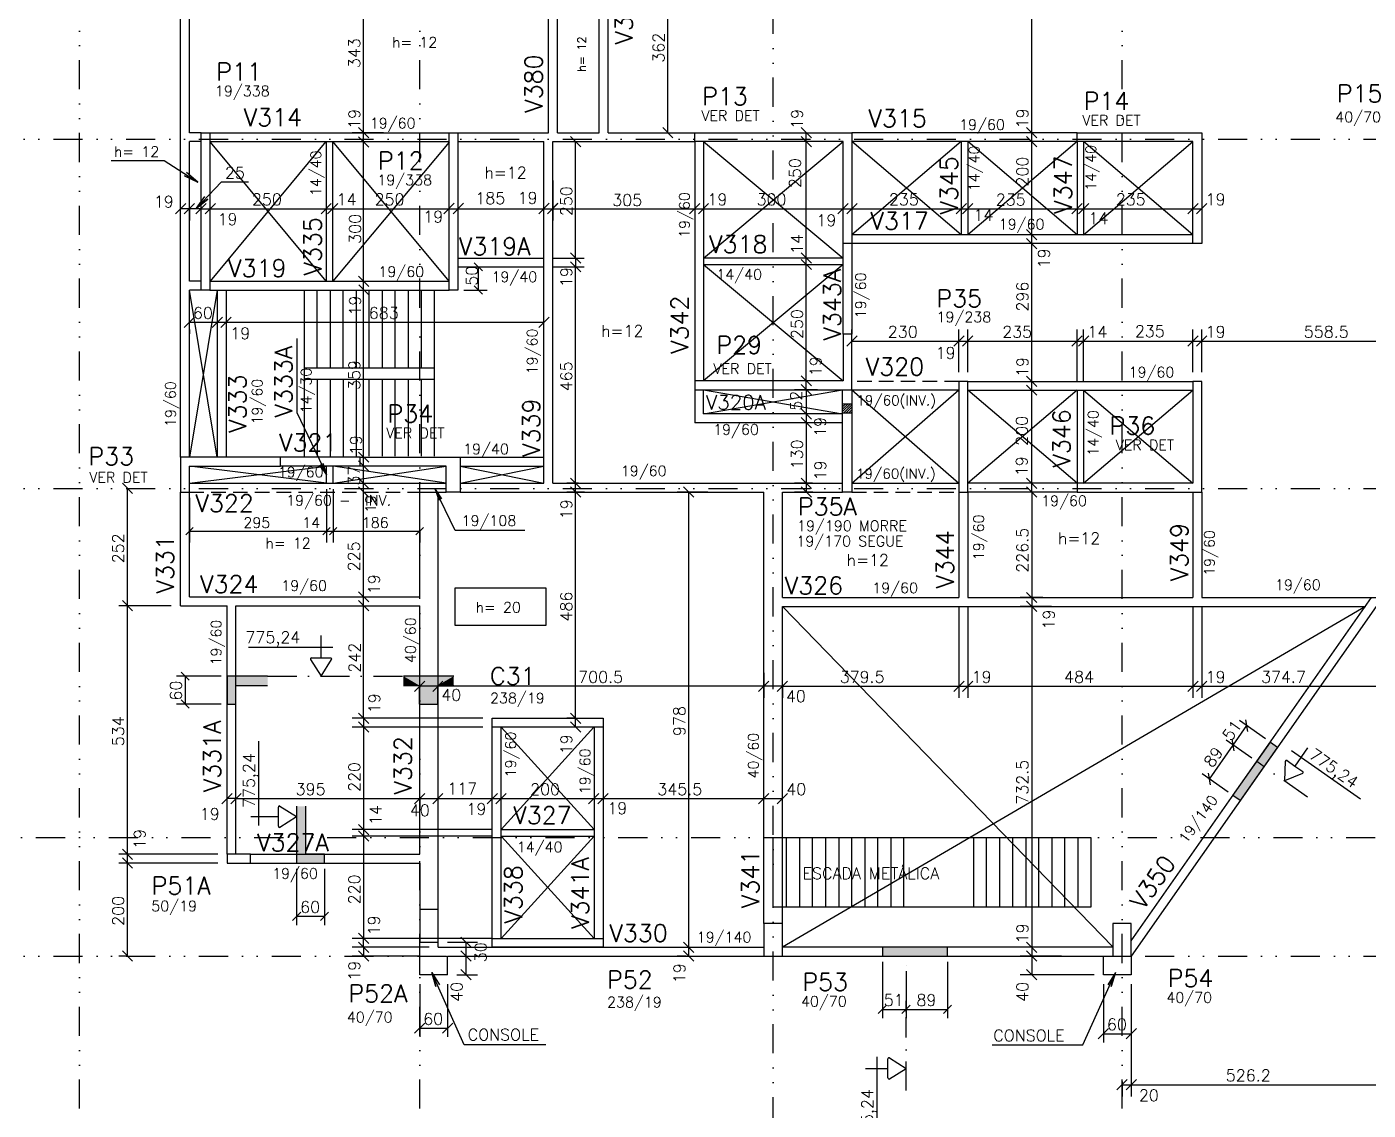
# Model space of a CAD drawing. Extents: x 550442 to 565317, y -292 to 10221.
# Drawn here: x 554076 to 556959, y 3232 to 5559 of the extents above; entities that cross this region are included whole.
import ezdxf

# ---------------------------------------------------------------- set-up
doc = ezdxf.new("R2010")
doc.units = 0
doc.header["$LTSCALE"] = 125
doc.header["$MEASUREMENT"] = 0
for name, pattern in [('DIVIDE', [1.25, 0.5, -0.25, 0, -0.25, 0, -0.25]), ('ESTILO_TQS_0003', [0.91, 0.5, -0.2, 0.01, -0.2]), ('HIDDEN', [0.375, 0.25, -0.125])]:
    doc.linetypes.add(name, pattern=pattern)
doc.layers.get('0').update_dxf_attribs({"linetype": 'CONTINUOUS'})
for name, color, linetype in [('110', 113, 'CONTINUOUS'), ('204', 7, 'ESTILO_TQS_0003'), ('205', 14, 'DIVIDE'), ('210', 11, 'HIDDEN'), ('216', 7, 'CONTINUOUS'), ('220', 4, 'CONTINUOUS'), ('231', 5, 'CONTINUOUS'), ('238', 11, 'CONTINUOUS'), ('239', 4, 'CONTINUOUS'), ('250', 5, 'CONTINUOUS')]:
    doc.layers.add(name, color=color, linetype=linetype)
doc.styles.get("Standard").update_dxf_attribs({"font": 'ROMANS.SHX'})

# ---------------------------------------------------------------- blocks, each defined once
blk = doc.blocks.new('_H88CA1187B5-002')
for p, q in [((1379, -599.13122), (1396.13122, -582)), ((1379, -593.82792), (1390.82792, -582)), ((1379, -588.524619), (1385.524619, -582)), ((1379, -583.221318), (1380.221318, -582)), ((1381.434521, -602), (1399, -584.434521)), ((1386.737822, -602), (1399, -589.737822)), ((1392.041123, -602), (1399, -595.041123)), ((1397.344424, -602), (1399, -600.344424))]:
    blk.add_line(p, q)

msp = doc.modelspace()

# ---------------------------------------------------------------- linework, layer by layer
at = {"layer": '110'}
for points in [[(554525.5, 4144.4), (554506.5, 4104.4), (554506.5, 4164.4)], [(554525.5, 4144.4), (554506.5, 4164.4), (554593.7, 4164.4)], [(554525.5, 4144.4), (554593.7, 4164.4), (554593.7, 4144.4)], [(554885.4, 4164.4), (554885.4, 4144.4), (554919.5, 4144.4)], [(554885.4, 4164.4), (554919.5, 4144.4), (554993.6, 4164.4)], [(554919.5, 4144.4), (554959.5, 4144.4), (554993.6, 4164.4)], [(554959.5, 4144.4), (554993.6, 4144.4), (554993.6, 4164.4)], [(554525.5, 4144.4), (554525.5, 4104.4), (554506.5, 4104.4)], [(554919.5, 4104.4), (554959.5, 4104.4), (554919.5, 4144.4)], [(554959.5, 4104.4), (554959.5, 4144.4), (554919.5, 4144.4)], [(556748.8, 4022.7), (556684, 3897.1), (556668.5, 3908)], [(556748.8, 4022.7), (556668.5, 3908), (556748.8, 4022.7)], [(556748.8, 4022.7), (556764.3, 4011.8), (556684, 3897.1)], [(554675.9, 3781.8), (554655.9, 3762.8), (554655.9, 3884.8)], [(554675.9, 3781.8), (554655.9, 3884.8), (554675.9, 3884.8)], [(554675.9, 3781.8), (554715.9, 3762.8), (554655.9, 3762.8)], [(554675.9, 3781.8), (554715.9, 3781.8), (554715.9, 3762.8)], [(555915, 3581.8), (555915, 3562.8), (556055, 3562.8)], [(555915, 3581.8), (556055, 3562.8), (556055, 3581.8)], [(555915, 3581.8), (556055, 3581.8), (555915, 3581.8)]]:
    msp.add_solid(points, dxfattribs=at)
at = {"layer": '204'}
for p, q in [((554593.7, 4164.4), (554885.4, 4164.4)), ((556828.8, 3904.3), (556719.5, 3980.9)), ((555966, 3274.1), (555966, 3431.5))]:
    msp.add_line(p, q, dxfattribs=at)
at = {"layer": '205'}
for p, q in [((554189.5, 2922.2), (554189.5, 9507.5)), ((554920.5, 2922.2), (554920.5, 9507.5)), ((555680, 2884.7), (555680, 9507.5)), ((556430, 2922.2), (556430, 9507.5)), ((551160.6, 5317.8), (561009.6, 5317.8)), ((551160.6, 4567.8), (560472.7, 4567.8)), ((551123.1, 3817.8), (560489.2, 3817.8)), ((551160.6, 3562.8), (560505.7, 3562.8))]:
    msp.add_line(p, q, dxfattribs=at)
at = {"layer": '210'}
for p, q in [((556079.5, 4797.8), (555849.5, 4797.8)), ((554425.5, 4559.8), (554920.5, 4559.8)), ((555849.5, 4559.8), (556079.5, 4559.8))]:
    msp.add_line(p, q, dxfattribs=at)
at = {"layer": '216'}
for p, q in [((554811.1, 5320.8), (554789, 5342.9)), ((554811.1, 5320.8), (554789, 5342.9)), ((554811.1, 5320.8), (554789, 5342.9)), ((554811.1, 5320.8), (554789, 5342.9)), ((555464.9, 5320.8), (555442.8, 5342.9)), ((555762.3, 5320.8), (555740.2, 5342.9)), ((555762.3, 5320.8), (555740.2, 5342.9)), ((556247, 5320.8), (556224.9, 5342.9)), ((556247, 5320.8), (556224.9, 5342.9)), ((556247, 5320.8), (556224.9, 5342.9)), ((556247, 5320.8), (556224.9, 5342.9)), ((554811.1, 5300.8), (554789, 5322.9)), ((554811.1, 5300.8), (554789, 5322.9)), ((555762.3, 5301.8), (555740.2, 5323.9)), ((555762.3, 5301.8), (555740.2, 5323.9)), ((556247, 5301.8), (556224.9, 5323.9)), ((556247, 5301.8), (556224.9, 5323.9)), ((554417.5, 5179.8), (554395.4, 5157.7)), ((554436.5, 5179.8), (554414.4, 5157.7)), ((554436.5, 5179.8), (554414.4, 5157.7)), ((554439.4, 5157.7), (554461.5, 5179.8)), ((554439.4, 5157.7), (554461.5, 5179.8)), ((554461.5, 5179.8), (554439.4, 5157.7)), ((554459.4, 5157.7), (554481.5, 5179.8)), ((554459.4, 5157.7), (554481.5, 5179.8)), ((554708.4, 5157.7), (554730.5, 5179.8)), ((554708.4, 5157.7), (554730.5, 5179.8)), ((554722.4, 5157.7), (554744.5, 5179.8)), ((554722.4, 5157.7), (554744.5, 5179.8)), ((554972.4, 5157.7), (554994.5, 5180.8)), ((554972.4, 5157.7), (554994.5, 5180.8)), ((554992.4, 5157.7), (555014.5, 5180.8)), ((554992.4, 5157.7), (555014.5, 5180.8)), ((555176.4, 5157.7), (555198.5, 5180.8)), ((555176.4, 5157.7), (555198.5, 5180.8)), ((555195.4, 5157.7), (555217.5, 5180.8)), ((555195.4, 5157.7), (555217.5, 5180.8)), ((555195.4, 5157.7), (555217.5, 5179.8)), ((555500.4, 5157.7), (555522.5, 5179.8)), ((555500.4, 5157.7), (555522.5, 5179.8)), ((555500.4, 5157.7), (555522.5, 5179.8)), ((555519.4, 5157.7), (555541.5, 5179.8)), ((555519.4, 5157.7), (555541.5, 5179.8)), ((555819.4, 5157.7), (555841.5, 5179.8)), ((555819.4, 5157.7), (555841.5, 5179.8)), ((555838.4, 5157.7), (555860.5, 5179.8)), ((555838.4, 5157.7), (555860.5, 5179.8)), ((556073.4, 5157.7), (556095.5, 5179.8)), ((556073.4, 5157.7), (556095.5, 5179.8)), ((556087.4, 5157.7), (556109.5, 5179.8)), ((556087.4, 5157.7), (556109.5, 5179.8)), ((556322.4, 5157.7), (556344.5, 5179.8)), ((556322.4, 5157.7), (556344.5, 5179.8)), ((556336.4, 5157.7), (556358.5, 5179.8)), ((556336.4, 5157.7), (556358.5, 5179.8)), ((556571.4, 5157.7), (556593.5, 5179.8)), ((556571.4, 5157.7), (556593.5, 5179.8)), ((556590.4, 5157.7), (556612.5, 5179.8)), ((556590.4, 5157.7), (556612.5, 5179.8)), ((556590.4, 5157.7), (556612.5, 5179.8)), ((556247, 5101.8), (556224.9, 5123.9)), ((556247, 5101.8), (556224.9, 5123.9)), ((556247, 5082.8), (556224.9, 5104.9)), ((556247, 5082.8), (556224.9, 5104.9)), ((555762.3, 5051.8), (555740.2, 5073.9)), ((555762.3, 5051.8), (555740.2, 5073.9)), ((555762.3, 5037.8), (555740.2, 5059.9)), ((555762.3, 5037.8), (555740.2, 5059.9)), ((554811.1, 5001.8), (554789, 5023.9)), ((554811.1, 5001.8), (554789, 5023.9)), ((554812.1, 4982.8), (554790, 5004.9)), ((554812.1, 4982.8), (554790, 5004.9)), ((554414.4, 4913.7), (554436.5, 4935.8)), ((554474.4, 4913.7), (554496.5, 4935.8)), ((554474.4, 4913.7), (554496.5, 4935.8)), ((554493.4, 4913.7), (554515.5, 4935.8)), ((554493.4, 4913.7), (554515.5, 4935.8)), ((555176.4, 4913.7), (555198.5, 4935.8)), ((555838.4, 4873.2), (555860.5, 4895.3)), ((556068.4, 4873.2), (556090.5, 4895.3)), ((556068.4, 4873.2), (556090.5, 4895.3)), ((556087.4, 4873.2), (556109.5, 4895.3)), ((556087.4, 4873.2), (556109.5, 4895.3)), ((556322.4, 4873.2), (556344.5, 4895.3)), ((556322.4, 4873.2), (556344.5, 4895.3)), ((556336.4, 4873.2), (556358.5, 4895.3)), ((556336.4, 4873.2), (556358.5, 4895.3)), ((556571.4, 4873.2), (556593.5, 4895.3)), ((556571.4, 4873.2), (556593.5, 4895.3)), ((556590.4, 4873.2), (556612.5, 4895.3)), ((556590.4, 4873.2), (556612.5, 4895.3)), ((555762.3, 4787.8), (555740.2, 4809.9)), ((555762.3, 4787.8), (555740.2, 4809.9)), ((555762.3, 4768.8), (555740.2, 4790.9)), ((555762.3, 4768.8), (555740.2, 4790.9)), ((555740.2, 4790.9), (555762.3, 4768.8)), ((555740.2, 4790.9), (555762.3, 4768.8)), ((556247, 4786.8), (556224.9, 4808.9)), ((556247, 4786.8), (556224.9, 4808.9)), ((556247, 4767.8), (556224.9, 4789.9)), ((556247, 4767.8), (556224.9, 4789.9)), ((555740.2, 4738.9), (555762.3, 4716.8)), ((555740.2, 4738.9), (555762.3, 4716.8)), ((555740.2, 4719.9), (555762.3, 4697.8)), ((555740.2, 4719.9), (555762.3, 4697.8)), ((554811.1, 4623.8), (554789, 4645.9)), ((554811.1, 4623.8), (554789, 4645.9)), ((554811.1, 4604.8), (554789, 4626.9)), ((554811.1, 4604.8), (554789, 4626.9)), ((554811.1, 4567.8), (554789, 4589.9)), ((554811.1, 4567.8), (554789, 4589.9)), ((555740.2, 4589.9), (555762.3, 4567.8)), ((555740.2, 4589.9), (555762.3, 4567.8)), ((556247, 4567.8), (556224.9, 4589.9)), ((556247, 4567.8), (556224.9, 4589.9)), ((554303.5, 4556.8), (554281.4, 4578.9)), ((554811.1, 4548.8), (554789, 4570.9)), ((554811.1, 4548.8), (554789, 4570.9)), ((554789, 4570.9), (554811.1, 4548.8)), ((554789, 4570.9), (554811.1, 4548.8)), ((554811.1, 4548.8), (554789, 4570.9)), ((555509.8, 4548.8), (555487.7, 4570.9)), ((555740.2, 4570.9), (555762.3, 4548.8)), ((556247, 4548.8), (556224.9, 4570.9)), ((556247, 4548.8), (556224.9, 4570.9)), ((556224.9, 4570.9), (556247, 4548.8)), ((556224.9, 4570.9), (556247, 4548.8)), ((554303.5, 4304.8), (554281.4, 4326.9)), ((554303.5, 4304.8), (554281.4, 4326.9)), ((554811.1, 4323.8), (554789, 4345.9)), ((554811.1, 4323.8), (554789, 4345.9)), ((554811.1, 4304.8), (554789, 4326.9)), ((554811.1, 4304.8), (554789, 4326.9)), ((556224.9, 4344.4), (556247, 4322.3)), ((556224.9, 4344.4), (556247, 4322.3)), ((556224.9, 4325.4), (556247, 4303.3)), ((556224.9, 4325.4), (556247, 4303.3)), ((554931.5, 4153.7), (554909.4, 4131.6)), ((554970.5, 4153.7), (554948.4, 4131.6)), ((555671, 4153.7), (555648.9, 4131.6)), ((555671, 4153.7), (555648.9, 4131.6)), ((555711, 4153.7), (555688.9, 4131.6)), ((556068.4, 4131.6), (556090.5, 4153.7)), ((556068.4, 4131.6), (556090.5, 4153.7)), ((556087.4, 4131.6), (556109.5, 4153.7)), ((556087.4, 4131.6), (556109.5, 4153.7)), ((556571.4, 4131.6), (556593.5, 4153.7)), ((556571.4, 4131.6), (556593.5, 4153.7)), ((556590.4, 4131.6), (556612.5, 4153.7)), ((556590.4, 4131.6), (556612.5, 4153.7)), ((554789, 4084.9), (554811.1, 4062.8)), ((554789, 4084.9), (554811.1, 4062.8)), ((554811.1, 4062.8), (554789, 4084.9)), ((554789, 4065.9), (554811.1, 4043.8)), ((554789, 4065.9), (554811.1, 4043.8)), ((554495.4, 3890.4), (554517.5, 3912.5)), ((554514.4, 3890.4), (554536.5, 3912.5)), ((554909.4, 3890.4), (554931.5, 3912.5)), ((554909.4, 3890.4), (554931.5, 3912.5)), ((554948.4, 3890.4), (554970.5, 3912.5)), ((555065.4, 3890.4), (555087.5, 3912.5)), ((555065.4, 3890.4), (555087.5, 3912.5)), ((555087.5, 3912.5), (555065.4, 3890.4)), ((555065.4, 3890.4), (555087.5, 3912.5)), ((555084.4, 3890.4), (555106.5, 3912.5)), ((555084.4, 3890.4), (555106.5, 3912.5)), ((555283.4, 3890.4), (555305.5, 3912.5)), ((555283.4, 3890.4), (555305.5, 3912.5)), ((555303.4, 3890.4), (555325.5, 3912.5)), ((555303.4, 3890.4), (555325.5, 3912.5)), ((555303.4, 3890.4), (555325.5, 3912.5)), ((555303.4, 3890.4), (555325.5, 3912.5)), ((555648.9, 3890.4), (555671, 3912.5)), ((555648.9, 3890.4), (555671, 3912.5)), ((555688.9, 3890.4), (555711, 3912.5)), ((554789, 3845.9), (554811.1, 3823.8)), ((554789, 3845.9), (554811.1, 3823.8)), ((554789, 3831.9), (554811.1, 3809.8)), ((554789, 3831.9), (554811.1, 3809.8)), ((554303.5, 3770.8), (554281.4, 3792.9)), ((554303.5, 3770.8), (554281.4, 3792.9)), ((554303.5, 3751.8), (554281.4, 3773.9)), ((554303.5, 3751.8), (554281.4, 3773.9)), ((554789, 3611.9), (554811.1, 3589.8)), ((555008.9, 3603.9), (555030.9, 3581.8)), ((554789, 3592.9), (554811.1, 3570.8)), ((554789, 3592.9), (554811.1, 3570.8)), ((555509.8, 3570.8), (555487.7, 3592.9)), ((555509.8, 3570.8), (555487.7, 3592.9)), ((556224.9, 3592.9), (556247, 3570.8)), ((556224.9, 3592.9), (556247, 3570.8)), ((554303.5, 3551.8), (554281.4, 3573.9)), ((554789, 3573.9), (554811.1, 3551.8)), ((554811.1, 3551.8), (554789, 3573.9)), ((555030.9, 3551.8), (555008.9, 3573.9)), ((555008.9, 3573.9), (555030.9, 3551.8)), ((555008.9, 3573.9), (555030.9, 3551.8)), ((555509.8, 3551.8), (555487.7, 3573.9)), ((556224.9, 3573.9), (556247, 3551.8)), ((556224.9, 3573.9), (556247, 3551.8)), ((556224.9, 3573.9), (556247, 3551.8)), ((555008.9, 3533.9), (555030.9, 3511.8)), ((556224.9, 3533.9), (556247, 3511.8)), ((554909.4, 3397), (554931.5, 3419.1)), ((554969.4, 3397), (554991.5, 3419.1)), ((556378.9, 3385.1), (556401, 3407.2)), ((556438.9, 3385.1), (556461, 3407.2)), ((556418.9, 3275.4), (556441, 3297.5)), ((556438.9, 3275.4), (556461, 3297.5)), ((556438.9, 3275.4), (556461, 3297.5))]:
    msp.add_line(p, q, dxfattribs=at)
at = {"layer": '216', "linetype": 'Continuous'}
for p, q in [((555266.6, 5301.8), (555244.5, 5323.9)), ((555257, 5312.8), (555257, 5312.8)), ((555055.6, 5035), (555037.9, 5052.7)), ((555187.5, 5062.8), (555187.5, 5062.8)), ((555227.5, 5062.8), (555227.5, 5062.8)), ((555244.5, 5073.9), (555266.6, 5051.8)), ((555266.6, 5051.8), (555244.5, 5073.9)), ((555266.6, 5032.8), (555244.5, 5054.9)), ((555244.5, 5054.9), (555266.6, 5032.8)), ((555002.5, 5043.8), (555002.5, 5043.8)), ((555187.5, 5043.8), (555187.5, 5043.8)), ((555207.5, 5043.8), (555207.5, 5043.8)), ((555002.5, 4993.8), (555002.5, 4993.8)), ((555055.6, 4985), (555037.9, 5002.7)), ((555266.6, 4567.8), (555244.5, 4589.9)), ((555266.6, 4567.8), (555244.5, 4589.9)), ((554425.5, 4559.8), (554425.5, 4559.8)), ((554720.5, 4578.8), (554720.5, 4578.8)), ((554720.5, 4578.8), (554720.5, 4578.8)), ((554734.5, 4578.8), (554734.5, 4578.8)), ((554734.5, 4578.8), (554734.5, 4578.8)), ((555266.6, 4548.8), (555244.5, 4570.9)), ((555266.6, 4548.8), (555244.5, 4570.9)), ((555281.9, 4578.8), (555281.9, 4578.8)), ((555281.9, 4578.8), (555281.9, 4578.8)), ((555294.9, 4559.8), (555294.9, 4559.8)), ((555294.9, 4559.8), (555294.9, 4559.8)), ((554417.5, 4468.2), (554433.4, 4484.1)), ((554712.5, 4468.2), (554728.4, 4484.1)), ((554712.5, 4468.2), (554728.4, 4484.1)), ((554726.5, 4468.2), (554742.4, 4484.1)), ((554726.5, 4468.2), (554742.4, 4484.1)), ((554912.5, 4468.2), (554928.4, 4484.1)), ((554920.5, 4489.8), (554920.5, 4489.8)), ((554407.6, 4173.3), (554425.3, 4155.6)), ((554506.5, 4164.4), (554506.5, 4164.4)), ((554407.6, 4113.3), (554425.3, 4095.6)), ((554506.5, 4104.4), (554506.5, 4104.4)), ((555266.6, 4062.8), (555244.5, 4084.9)), ((555266.6, 4062.8), (555244.5, 4084.9)), ((555266.6, 4043.8), (555244.5, 4065.9)), ((555272.5, 4073.8), (555272.5, 4073.8)), ((555272.5, 4073.8), (555272.5, 4073.8)), ((556700.3, 4045.8), (556695.9, 4070.4)), ((555259.8, 4054.8), (555259.8, 4054.8)), ((556671, 4004), (556666.7, 4028.7)), ((556671, 4004), (556666.7, 4028.7)), ((556748.8, 4022.7), (556748.8, 4022.7)), ((556719.5, 3980.9), (556719.5, 3980.9)), ((556719.5, 3980.9), (556719.5, 3980.9)), ((556620, 3931.1), (556615.6, 3955.8)), ((556668.5, 3908), (556668.5, 3908)), ((554655.9, 3762.8), (554655.9, 3762.8)), ((554715.9, 3762.8), (554715.9, 3762.8)), ((554647, 3639.5), (554664.7, 3657.2)), ((554707, 3639.5), (554724.7, 3657.2)), ((555915, 3562.8), (555915, 3562.8)), ((556055, 3562.8), (556055, 3562.8)), ((555966, 3542.8), (555966, 3542.8)), ((555906.1, 3439.5), (555923.8, 3457.2)), ((555957.1, 3439.5), (555974.8, 3457.2)), ((555957.1, 3439.5), (555974.8, 3457.2)), ((556046.1, 3439.5), (556063.8, 3457.2)), ((555966, 3429.6), (555966, 3429.6))]:
    msp.add_line(p, q, dxfattribs=at)
at = {"layer": '220'}
for p, q in [((554993.6, 4164.4), (554885.4, 4164.4)), ((554885.4, 4144.4), (554919.5, 4144.4)), ((554919.5, 4144.4), (554919.5, 4104.4)), ((554959.5, 4104.4), (554959.5, 4144.4)), ((554959.5, 4144.4), (554993.6, 4144.4)), ((554919.5, 4104.4), (554959.5, 4104.4)), ((555915, 3581.8), (555915, 3562.8)), ((556055, 3562.8), (556055, 3581.8)), ((555915, 3562.8), (556055, 3562.8))]:
    msp.add_line(p, q, dxfattribs=at)
for points in [[(554450.5, 5331.8), (554469.5, 5331.8), (554469.5, 4993.8), (554450.5, 4993.8), (554450.5, 5331.8)], [(554983.5, 4993.8), (554983.5, 5331.8), (555002.5, 5331.8), (555002.5, 5194.8), (555002.5, 5194.8), (555002.5, 4993.8), (554983.5, 4993.8)], [(555849.5, 5331.8), (555849.5, 5093.8), (555830.5, 5093.8), (555830.5, 5312.8), (555511.5, 5312.8), (555511.5, 5331.8), (555849.5, 5331.8)], [(556601.5, 5331.8), (556601.5, 5093.8), (556582.5, 5093.8), (556582.5, 5312.8), (556333.5, 5312.8), (556333.5, 5331.8), (556601.5, 5331.8)], [(555511.5, 4798.8), (555511.5, 4779.8), (555849.5, 4779.8), (555849.5, 4898.8), (555830.5, 4898.8), (555830.5, 4798.8), (555511.5, 4798.8)], [(556079.5, 4797.8), (556079.5, 4559.8), (556098.5, 4559.8), (556098.5, 4797.8), (556079.5, 4797.8)], [(556601.5, 4559.8), (556601.5, 4797.8), (556582.5, 4797.8), (556582.5, 4578.8), (556333.5, 4578.8), (556333.5, 4559.8), (556601.5, 4559.8)], [(555849.5, 4559.8), (555829.5, 4559.8), (555829.5, 4749.8), (555849.5, 4749.8), (555849.5, 4559.8)], [(555829.5, 4559.8), (555829.5, 4729.8), (555849.5, 4729.8), (555849.5, 4559.8), (555829.5, 4559.8)], [(554425.5, 4615.8), (554621.5, 4615.8), (554621.5, 4634.8), (554406.5, 4634.8), (554406.5, 4559.8), (554425.5, 4559.8), (554425.5, 4615.8)], [(554977.5, 4615.8), (554792.5, 4615.8), (554792.5, 4634.8), (555007.5, 4634.8), (555007.5, 4559.8), (554977.5, 4559.8), (554977.5, 4615.8)], [(554593.7, 4164.4), (554506.5, 4164.4), (554506.5, 4104.4), (554525.5, 4104.4), (554525.5, 4144.4), (554593.7, 4144.4)], [(555076.5, 4073.8), (555314.5, 4073.8), (555314.5, 4054.8), (555076.5, 4054.8), (555076.5, 4073.8)], [(556748.8, 4022.7), (556764.3, 4011.8), (556684, 3897.1), (556668.5, 3908), (556748.8, 4022.7)], [(554655.9, 3884.8), (554655.9, 3762.8), (554715.9, 3762.8), (554715.9, 3781.8), (554675.9, 3781.8), (554675.9, 3884.8)], [(554556.5, 3762.8), (554556.5, 3781.8), (554506.5, 3781.8), (554506.5, 3762.8), (554556.5, 3762.8)], [(554920.5, 3592.8), (554960.5, 3592.8), (554960.5, 3662.8), (554920.5, 3662.8), (554920.5, 3592.8)], [(555660, 3562.8), (555700, 3562.8), (555700, 3632.8), (555660, 3632.8), (555660, 3562.8)], [(556410, 3562.8), (556450, 3562.8), (556450, 3632.8), (556410, 3632.8), (556410, 3562.8)], [(555076.5, 3600.8), (555314.5, 3600.8), (555314.5, 3581.8), (555076.5, 3581.8), (555076.5, 3600.8)]]:
    msp.add_lwpolyline(points, dxfattribs=at)
at = {"layer": '231'}
for p, q in [((554672, 4991.3), (554672, 4637.3)), ((554700, 4826.3), (554700, 4991.3)), ((554728, 4991.3), (554728, 4826.3)), ((554756, 4826.3), (554756, 4991.3)), ((554784, 4991.3), (554784, 4826.3)), ((554812, 4826.3), (554812, 4991.3)), ((554840, 4991.3), (554840, 4826.3)), ((554868, 4826.3), (554868, 4991.3)), ((554896, 4991.3), (554896, 4826.3)), ((554924, 4826.3), (554924, 4991.3)), ((554952, 4637.3), (554952, 4991.3)), ((554952, 4826.3), (554672, 4826.3)), ((554672, 4802.3), (554952, 4802.3)), ((554700, 4802.3), (554700, 4637.3)), ((554728, 4802.3), (554728, 4637.3)), ((554756, 4802.3), (554756, 4637.3)), ((554784, 4802.3), (554784, 4802.3)), ((554784, 4802.3), (554784, 4637.3)), ((554812, 4637.3), (554812, 4802.3)), ((554840, 4802.3), (554840, 4637.3)), ((554868, 4637.3), (554868, 4802.3)), ((554896, 4802.3), (554896, 4637.3)), ((554924, 4637.3), (554924, 4802.3)), ((555680, 3817.8), (556363, 3817.8)), ((555680, 3667.8), (555680, 3817.8)), ((555709, 3667.8), (555709, 3817.8)), ((555737, 3817.8), (555737, 3667.8)), ((555765, 3667.8), (555765, 3817.8)), ((555793, 3817.8), (555793, 3667.8)), ((555821, 3817.8), (555821, 3667.8)), ((555849, 3667.8), (555849, 3817.8)), ((555877, 3817.8), (555877, 3667.8)), ((555905, 3667.8), (555905, 3817.8)), ((555933, 3817.8), (555933, 3667.8)), ((555961, 3667.8), (555961, 3817.8)), ((556111, 3817.8), (556111, 3667.8)), ((556139, 3667.8), (556139, 3817.8)), ((556167, 3817.8), (556167, 3667.8)), ((556195, 3667.8), (556195, 3817.8)), ((556223, 3817.8), (556223, 3667.8)), ((556251, 3667.8), (556251, 3817.8)), ((556279, 3817.8), (556279, 3667.8)), ((556307, 3667.8), (556307, 3817.8)), ((556335, 3817.8), (556335, 3667.8)), ((556363, 3817.8), (556363, 3667.8)), ((556363, 3667.8), (555680, 3667.8))]:
    msp.add_line(p, q, dxfattribs=at)
at = {"layer": '238'}
for p, q in [((554406.5, 4634.8), (554406.5, 6037.8)), ((554425.5, 5331.8), (554425.5, 6037.8)), ((555197.5, 5331.8), (555197.5, 6037.8)), ((555216.5, 5331.8), (555216.5, 6037.8)), ((555306.5, 5331.8), (555306.5, 6037.8)), ((555325.5, 5331.8), (555325.5, 6037.8)), ((554450.5, 5331.8), (554425.5, 5331.8)), ((554450.5, 5312.8), (554425.5, 5312.8)), ((554425.5, 5012.8), (554425.5, 5312.8)), ((554469.5, 5331.8), (554983.5, 5331.8)), ((554469.5, 5312.8), (554983.5, 5312.8)), ((554719.5, 5312.8), (554719.5, 5012.8)), ((554733.5, 5012.8), (554733.5, 5312.8)), ((554983.5, 5331.8), (555197.5, 5331.8)), ((555002.5, 5312.8), (555187.5, 5312.8)), ((555187.5, 4578.8), (555187.5, 5312.8)), ((555206.5, 4578.8), (555206.5, 5312.8)), ((555206.5, 5312.8), (555511.5, 5312.8)), ((555216.5, 5331.8), (555306.5, 5331.8)), ((555325.5, 5331.8), (555511.5, 5331.8)), ((555511.5, 5312.8), (555511.5, 4798.8)), ((555530.5, 5312.8), (555530.5, 4798.8)), ((556333.5, 5331.8), (555849.5, 5331.8)), ((556333.5, 5312.8), (555849.5, 5312.8)), ((556084.5, 5312.8), (556084.5, 5112.8)), ((556098.5, 5312.8), (556098.5, 5112.8)), ((556333.5, 5312.8), (556333.5, 5112.8)), ((556347.5, 5312.8), (556347.5, 5112.8)), ((556582.5, 5112.8), (555849.5, 5112.8)), ((555830.5, 4898.8), (555830.5, 5093.8)), ((555849.5, 5093.8), (555849.5, 4898.8)), ((556582.5, 5093.8), (555849.5, 5093.8)), ((555002.5, 5062.8), (555187.5, 5062.8)), ((555830.5, 5062.8), (555530.5, 5062.8)), ((555530.5, 5048.8), (555830.5, 5048.8)), ((555002.5, 5043.8), (555187.5, 5043.8)), ((554450.5, 5012.8), (554425.5, 5012.8)), ((554450.5, 4993.8), (554425.5, 4993.8)), ((554425.5, 4634.8), (554425.5, 4993.8)), ((554469.5, 5012.8), (554983.5, 5012.8)), ((554469.5, 4993.8), (554983.5, 4993.8)), ((554485.5, 4993.8), (554485.5, 4634.8)), ((554504.5, 4993.8), (554504.5, 4634.8)), ((554958.5, 5012.8), (554983.5, 5012.8)), ((556098.5, 4797.8), (556582.5, 4797.8)), ((555511.5, 4779.8), (555511.5, 4708.8)), ((555530.5, 4727.8), (555530.5, 4779.8)), ((555829.5, 4749.8), (555829.5, 4779.8)), ((555849.5, 4779.8), (555849.5, 4749.8)), ((555849.5, 4779.8), (556079.5, 4779.8)), ((556098.5, 4778.8), (556582.5, 4778.8)), ((556333.5, 4778.8), (556333.5, 4578.8)), ((556347.5, 4778.8), (556347.5, 4578.8)), ((555829.5, 4708.8), (555511.5, 4708.8)), ((555829.5, 4727.8), (555530.5, 4727.8)), ((554792.5, 4634.8), (554621.5, 4634.8)), ((554792.5, 4615.8), (554621.5, 4615.8)), ((554720.5, 4578.8), (554720.5, 4615.8)), ((554734.5, 4578.8), (554734.5, 4615.8)), ((555007.5, 4634.8), (555187.5, 4634.8)), ((555007.5, 4615.8), (555187.5, 4615.8)), ((554406.5, 4315.8), (554406.5, 4559.8)), ((554425.5, 4578.8), (554977.5, 4578.8)), ((554425.5, 4334.8), (554425.5, 4559.8)), ((554920.5, 4559.8), (554920.5, 4578.8)), ((554920.5, 4334.8), (554920.5, 4559.8)), ((554920.5, 4559.8), (554977.5, 4559.8)), ((554959.5, 4559.8), (554959.5, 3662.8)), ((555007.5, 4578.8), (555187.5, 4578.8)), ((555007.5, 4559.8), (555660, 4559.8)), ((555206.5, 4578.8), (555829.5, 4578.8)), ((555660, 3632.8), (555660, 4559.8)), ((555700, 4333.3), (555700, 4559.8)), ((555700, 4559.8), (555829.5, 4559.8)), ((555849.5, 4578.8), (556079.5, 4578.8)), ((556079.5, 4559.8), (556079.5, 4333.3)), ((556333.5, 4578.8), (556098.5, 4578.8)), ((556333.5, 4559.8), (556098.5, 4559.8)), ((556098.5, 4559.8), (556098.5, 4333.3)), ((556582.5, 4559.8), (556582.5, 4333.3)), ((556601.5, 4559.8), (556601.5, 4333.3)), ((554425.5, 4334.8), (554920.5, 4334.8)), ((555700, 4333.3), (556079.5, 4333.3)), ((556098.5, 4333.3), (556582.5, 4333.3)), ((556450, 3595.9), (556966.3, 4333.3)), ((556601.5, 4333.3), (557180, 4333.3)), ((554406.5, 4315.8), (554506.5, 4315.8)), ((554506.5, 3781.8), (554506.5, 4315.8)), ((554525.5, 3781.8), (554525.5, 4315.8)), ((554525.5, 4315.8), (554920.5, 4315.8)), ((554920.5, 3781.8), (554920.5, 4315.8)), ((555700, 4314.3), (556953, 4314.3)), ((555700, 3632.8), (555700, 4314.3)), ((556976.2, 4314.3), (556450, 3562.8)), ((554708.5, 4203.6), (554708.5, 4251.6)), ((554552.5, 4226.6), (554733.5, 4226.6)), ((554685.9, 4200.1), (554708.5, 4164.4)), ((554687.9, 4203.6), (554708.5, 4203.6)), ((554708.5, 4164.4), (554731.1, 4200.1)), ((554708.6, 4203.6), (554729.2, 4203.6)), ((555076.5, 3600.8), (555076.5, 4054.8)), ((555095.5, 3600.8), (555095.5, 4054.8)), ((555295.5, 4054.8), (555295.5, 3600.8)), ((555314.5, 4054.8), (555314.5, 3600.8)), ((554574.5, 3843.7), (554574.5, 4024.8)), ((556829, 4010.6), (556801.5, 3971.2)), ((556781, 3981.4), (556779.1, 3939.2)), ((556784.6, 3983.1), (556801.5, 3971.3)), ((556794.2, 4004.4), (556942.5, 3900.6)), ((556818, 3955.4), (556779.1, 3939.2)), ((556801.5, 3971.2), (556818.4, 3959.4)), ((554616.7, 3862.5), (554616.7, 3883.2)), ((554620.2, 3885.1), (554655.9, 3862.5)), ((554557.4, 3862.5), (554616.7, 3862.5)), ((554616.7, 3841.8), (554616.7, 3862.5)), ((554620.2, 3839.9), (554655.9, 3862.5)), ((555095.5, 3834.8), (555295.5, 3834.8)), ((555095.5, 3820.8), (555295.5, 3820.8)), ((554556.5, 3781.8), (554920.5, 3781.8)), ((554556.5, 3762.8), (554920.5, 3762.8)), ((554920.5, 3762.8), (554920.5, 3662.8)), ((554920.5, 3522.8), (554920.5, 3592.8)), ((554960.5, 3581.8), (554960.5, 3592.8)), ((554960.5, 3581.8), (555660, 3581.8)), ((556410, 3581.8), (555700, 3581.8)), ((554980.5, 3562.8), (555660, 3562.8)), ((554980.5, 3522.8), (554980.5, 3562.8)), ((555700, 3562.8), (556410, 3562.8)), ((554980.5, 3522.8), (554920.5, 3522.8)), ((555903.8, 3165.6), (555903.8, 3346.7)), ((555930.3, 3344.3), (555966, 3321.7)), ((555878.8, 3321.7), (555926.8, 3321.7)), ((555926.8, 3321.7), (555926.8, 3342.4)), ((555926.8, 3301), (555926.8, 3321.7)), ((555930.3, 3299.1), (555966, 3321.7))]:
    msp.add_line(p, q, dxfattribs=at)
msp.add_lwpolyline([(556390, 3562.8), (556450, 3562.8), (556450, 3522.8), (556390, 3522.8), (556390, 3562.8)], dxfattribs=at)
for centre, start, end in [((554687.9, 4201.3), 89.9992, 212.3715), ((554729.2, 4201.3), 327.6222, 89.9992), ((556783.3, 3981.2), 55.0008, 177.3778), ((556817.1, 3957.5), 292.6285, 55.0008), ((554619, 3883.2), 57.6285, 180.0008), ((554619, 3841.8), 180.0008, 302.3778), ((555929.1, 3342.4), 57.6222, 179.9992), ((555929.1, 3301), 179.9992, 302.3715)]:
    msp.add_arc(centre, 2.27, start, end, dxfattribs=at)
at = {"layer": '239'}
msp.add_lwpolyline([(554996.5, 4354), (555191.4, 4354), (555191.4, 4273.5), (554996.5, 4273.5), (554996.5, 4354)], dxfattribs=at)
at = {"layer": '250'}
for p, q in [((556236, 5331.8), (556236, 6037.8)), ((555453.8, 5331.8), (555453.8, 5693.8)), ((554800, 5331.8), (554800, 5674.8)), ((554470.5, 5012.8), (554719.5, 5312.8)), ((554719.5, 5012.8), (554470.5, 5311.8)), ((554983.5, 5012.8), (554733.5, 5312.8)), ((554983.5, 5311.8), (554733.5, 5012.8)), ((554822.1, 5331.8), (554775, 5331.8)), ((554842.8, 5331.8), (554775, 5331.8)), ((554800, 5311.8), (554800, 5331.8)), ((554800, 5012.8), (554800, 5311.8)), ((555464.5, 5331.8), (555478.8, 5331.8)), ((555530.5, 5062.8), (555830.5, 5312.8)), ((555530.5, 5312.8), (555830.5, 5062.8)), ((555751.3, 5312.8), (555751.3, 5331.8)), ((555751.3, 5062.8), (555751.3, 5312.8)), ((556084.5, 5112.8), (555849.5, 5312.8)), ((556084.5, 5312.8), (555849.5, 5112.8)), ((556333.5, 5112.8), (556098.5, 5312.8)), ((556333.5, 5312.8), (556098.5, 5112.8)), ((556261.8, 5331.8), (556211, 5331.8)), ((556257, 5331.8), (556211, 5331.8)), ((556236, 5312.8), (556236, 5332.8)), ((556236, 5112.8), (556236, 5312.8)), ((556582.5, 5112.8), (556347.5, 5312.8)), ((556347.5, 5112.8), (556582.5, 5312.8)), ((555206.5, 5229.3), (555206.5, 5143.7)), ((555511.5, 5221.1), (555511.5, 5143.7)), ((556601.5, 5233.4), (556601.5, 5143.7)), ((554406.5, 5164), (554406.5, 5193.7)), ((554450.5, 5154.8), (554450.5, 5193.7)), ((554425.5, 5168.7), (554406.5, 5168.7)), ((554425.5, 5168.8), (554425.5, 5143.7)), ((554450.5, 5168.7), (554425.5, 5168.7)), ((554450.5, 5168.7), (554470.5, 5168.7)), ((554470.5, 5168.7), (554719.5, 5168.7)), ((554719.5, 5168.7), (554733.5, 5168.7)), ((554733.5, 5168.7), (554983.5, 5168.7)), ((554983.5, 5168.7), (555003.5, 5168.7)), ((555003.5, 5168.7), (555186.5, 5168.7)), ((555186.5, 5168.7), (555206.5, 5168.7)), ((555206.5, 5168.7), (555511.5, 5168.7)), ((555511.5, 5168.7), (555530.5, 5168.7)), ((555530.5, 5168.7), (555830.5, 5168.7)), ((555830.5, 5168.7), (555849.5, 5168.7)), ((555849.5, 5168.7), (556084.5, 5168.7)), ((556084.5, 5168.7), (556098.5, 5168.7)), ((556098.5, 5168.7), (556333.5, 5168.7)), ((556333.5, 5168.7), (556347.5, 5168.7)), ((556347.5, 5168.7), (556582.5, 5168.7)), ((556582.5, 5168.7), (556601.5, 5168.7)), ((556236, 5093.8), (556236, 5112.8)), ((556236, 4798.8), (556236, 5093.8)), ((555830.5, 5048.8), (555530.5, 4798.8)), ((555530.5, 5048.8), (555830.5, 4798.8)), ((555751.3, 5048.8), (555751.3, 5062.8)), ((555751.3, 4798.8), (555751.3, 5048.8)), ((554485.5, 4993.8), (554425.5, 4634.8)), ((554485.5, 4634.8), (554425.5, 4993.8)), ((554800, 4993.8), (554800, 5012.8)), ((554800, 4634.8), (554800, 4993.8)), ((555187.5, 4931.1), (555187.5, 4949.7)), ((554425.5, 4924.7), (554485.5, 4924.7)), ((554425.5, 4909.1), (554425.5, 4899.7)), ((554485.5, 4924.7), (554504.5, 4924.7)), ((554504.5, 4924.7), (555187.5, 4924.7)), ((555849.5, 4896.2), (555849.5, 4909.2)), ((556079.5, 4817.8), (556079.5, 4909.2)), ((556098.5, 4817.8), (556098.5, 4909.2)), ((556333.5, 4798.8), (556333.5, 4909.2)), ((556347.5, 4798.8), (556347.5, 4909.2)), ((556582.5, 4817.8), (556582.5, 4909.2)), ((556601.5, 4817.8), (556601.5, 4909.2)), ((556601.5, 4837.8), (556601.5, 4909.2)), ((555849.5, 4884.2), (556079.5, 4884.2)), ((556079.5, 4884.2), (556098.5, 4884.2)), ((556098.5, 4884.2), (556333.5, 4884.2)), ((556333.5, 4884.2), (556347.5, 4884.2)), ((556347.5, 4884.2), (556582.5, 4884.2)), ((556582.5, 4884.2), (556601.5, 4884.2)), ((556601.5, 4884.2), (557160, 4884.2)), ((555751.3, 4779.8), (555751.3, 4798.8)), ((556236, 4778.8), (556236, 4798.8)), ((555530.5, 4727.8), (555829.5, 4779.8)), ((555530.5, 4779.8), (555829.5, 4727.8)), ((555775.2, 4779.8), (555726.3, 4779.8)), ((555763.3, 4779.8), (555726.3, 4779.8)), ((555751.3, 4779.8), (555751.3, 4727.8)), ((555849.5, 4578.8), (556079.5, 4779.8)), ((555849.5, 4779.8), (556079.5, 4578.8)), ((556333.5, 4578.8), (556098.5, 4778.8)), ((556333.5, 4778.8), (556098.5, 4578.8)), ((556236, 4578.8), (556236, 4778.8)), ((556347.5, 4578.8), (556582.5, 4778.8)), ((556347.5, 4778.8), (556582.5, 4578.8)), ((555758, 4708.8), (555726.3, 4708.8)), ((555751.3, 4727.8), (555751.3, 4708.8)), ((555751.3, 4708.8), (555751.3, 4578.8)), ((554720.5, 4578.8), (554425.5, 4615.8)), ((554425.5, 4578.8), (554720.5, 4615.8)), ((554977.5, 4578.8), (554734.5, 4615.8)), ((554734.5, 4578.8), (554977.5, 4615.8)), ((554800, 4615.8), (554800, 4634.8)), ((554800, 4578.8), (554800, 4615.8)), ((555007.5, 4615.8), (555187.5, 4578.8)), ((555007.5, 4578.8), (555187.5, 4615.8)), ((554292.4, 4315.8), (554292.4, 4567.8)), ((554307.1, 4567.8), (554311.2, 4567.8)), ((554800, 4559.8), (554800, 4578.8)), ((554800, 4334.8), (554800, 4559.8)), ((555539.9, 4559.8), (555473.8, 4559.8)), ((555498.8, 3581.8), (555498.8, 4559.8)), ((555764.9, 4578.8), (555726.3, 4578.8)), ((555765.6, 4559.8), (555726.3, 4559.8)), ((555751.3, 4578.8), (555751.3, 4559.8)), ((556271.8, 4559.8), (556211, 4559.8)), ((556280.2, 4559.8), (556211, 4559.8)), ((556236, 4558.8), (556236, 4578.8)), ((556236, 4559.8), (556236, 4333.3)), ((554800, 4315.8), (554800, 4334.8)), ((556260, 4333.3), (556211, 4333.3)), ((556236, 4333.3), (556236, 4314.3)), ((554386.5, 4315.8), (554273.7, 4315.8)), ((554292.4, 3781.8), (554292.4, 4315.8)), ((554800, 4073.8), (554800, 4315.8)), ((556953, 4314.3), (555700, 3581.8)), ((555700, 4314.3), (556410, 3582.8)), ((556079.5, 4313.3), (556079.5, 4117.7)), ((556098.5, 4313.3), (556098.5, 4117.7)), ((556208.3, 4314.3), (556261, 4314.3)), ((556278.4, 4314.3), (556211, 4314.3)), ((556236, 4314.3), (556236, 3581.8)), ((556582.5, 4313.3), (556582.5, 4117.7)), ((556601.5, 4313.3), (556601.5, 4117.7)), ((555660, 4171.6), (555660, 4117.7)), ((554959.5, 4142.7), (554920.5, 4142.7)), ((555660, 4142.7), (554959.5, 4142.7)), ((555700, 4142.7), (555660, 4142.7)), ((555700, 4142.7), (556079.5, 4142.7)), ((555700, 4141.7), (555700, 4117.7)), ((556079.5, 4142.7), (556098.5, 4142.7)), ((556098.5, 4142.7), (556582.5, 4142.7)), ((556582.5, 4142.7), (556601.5, 4142.7)), ((556601.5, 4142.7), (556976.2, 4142.7)), ((555056.5, 4073.8), (554775, 4073.8)), ((554800, 4073.8), (554800, 4054.8)), ((555056.5, 4054.8), (554775, 4054.8)), ((554800, 4054.8), (554800, 3834.8)), ((555294.5, 4054.8), (555095.5, 3834.8)), ((555295.5, 3834.8), (555095.5, 4054.8)), ((555314.5, 3928.2), (555314.5, 3926.4)), ((554525.5, 3901.4), (554506.5, 3901.4)), ((554525.5, 3901.4), (554920.5, 3901.4)), ((554920.5, 3902.9), (554920.5, 3876.4)), ((554920.5, 3901.4), (554959.5, 3901.4)), ((554920.5, 3898.1), (554920.5, 3876.4)), ((554959.5, 3901.4), (555076.5, 3901.4)), ((554959.5, 3900.8), (554959.5, 3876.4)), ((555076.5, 3901.4), (555096.5, 3901.4)), ((555096.5, 3901.4), (555294.5, 3901.4)), ((555294.5, 3901.4), (555314.5, 3901.4)), ((555314.5, 3901.4), (555660, 3901.4)), ((555660, 3901.4), (555700, 3901.4)), ((555075.5, 3834.8), (554775, 3834.8)), ((554800, 3834.8), (554800, 3820.8)), ((555075.5, 3820.8), (554775, 3820.8)), ((554800, 3820.8), (554800, 3600.8)), ((555295.5, 3820.8), (555095.5, 3600.8)), ((555295.5, 3600.8), (555096.5, 3819.8)), ((554486.5, 3781.8), (554273.7, 3781.8)), ((554292.4, 3762.8), (554292.4, 3781.8)), ((554486.5, 3762.8), (554273.7, 3762.8)), ((554486.5, 3762.8), (554273.7, 3762.8)), ((554292.4, 3562.8), (554292.4, 3762.8)), ((555075.5, 3600.8), (554775, 3600.8)), ((554940.5, 3581.8), (554775, 3581.8)), ((554800, 3581.8), (554800, 3600.8)), ((554800, 3581.8), (554800, 3562.8)), ((554980.5, 3592.8), (555044.9, 3592.8)), ((555019.9, 3592.8), (555019.9, 3562.8)), ((555498.8, 3562.8), (555498.8, 3581.8)), ((556258.3, 3581.8), (556211, 3581.8)), ((556236, 3581.8), (556236, 3562.8)), ((554291.1, 3562.8), (554273.7, 3562.8)), ((554833.4, 3562.8), (554775, 3562.8)), ((554920.5, 3562.8), (554775, 3562.8)), ((555019.9, 3562.8), (555019.9, 3522.8)), ((555493.1, 3562.8), (555473.8, 3562.8)), ((556241.6, 3562.8), (556211, 3562.8)), ((556280.7, 3562.8), (556211, 3562.8)), ((556300.1, 3562.8), (556211, 3562.8)), ((556236, 3562.8), (556236, 3522.8)), ((555000.5, 3522.8), (555044.9, 3522.8)), ((556370, 3522.8), (556211, 3522.8)), ((554920.5, 3502.8), (554920.5, 3389.3)), ((554980.5, 3502.8), (554980.5, 3389.3)), ((556390, 3502.8), (556390, 3377.4)), ((556450, 3502.8), (556450, 3261.4)), ((556450, 3502.8), (556450, 3377.4)), ((554920.5, 3408), (554980.5, 3408)), ((556390, 3396.1), (556450, 3396.1)), ((556430, 3293.2), (556430, 3261.4)), ((556430, 3286.4), (556450, 3286.4)), ((556450, 3286.4), (556976.2, 3286.4))]:
    msp.add_line(p, q, dxfattribs=at)
at = {"layer": '250', "linetype": 'Continuous'}
for p, q in [((555237, 5312.8), (555236.8, 5312.8)), ((555255.6, 5062.8), (555255.6, 5312.8)), ((555207.5, 5062.8), (555274.3, 5062.8)), ((555247.5, 5062.8), (555274.3, 5062.8)), ((555255.6, 5062.8), (555255.6, 5043.8)), ((555015, 5043.8), (555065.5, 5043.8)), ((555046.7, 4993.8), (555046.7, 5043.8)), ((555207.5, 5043.8), (555274.3, 5043.8)), ((555227.5, 5043.8), (555274.3, 5043.8)), ((555255.6, 4578.8), (555255.6, 5043.8)), ((555015, 4993.8), (555065.5, 4993.8)), ((554720.5, 4566.3), (554720.5, 4451.2)), ((554720.5, 4566.3), (554720.5, 4451.2)), ((554734.5, 4566.3), (554734.5, 4451.2)), ((554734.5, 4566.3), (554734.5, 4451.2)), ((555261.9, 4578.8), (555236.8, 4578.8)), ((555261.9, 4578.8), (555236.8, 4578.8)), ((555274.9, 4559.8), (555236.8, 4559.8)), ((555274.9, 4559.8), (555236.8, 4559.8)), ((555255.6, 4559.8), (555255.6, 4578.8)), ((555255.6, 4073.8), (555255.6, 4559.8)), ((554425.5, 4547.3), (554425.5, 4451.2)), ((554425.5, 4476.2), (554720.5, 4476.2)), ((554720.5, 4476.2), (554734.5, 4476.2)), ((554734.5, 4476.2), (554920.5, 4476.2)), ((554920.5, 4477.3), (554920.5, 4451.2)), ((554494, 4164.4), (554397.7, 4164.4)), ((554416.4, 4164.4), (554416.4, 4104.4)), ((554494, 4104.4), (554397.7, 4104.4)), ((555252.5, 4073.8), (555236.8, 4073.8)), ((555252.5, 4073.8), (555236.8, 4073.8)), ((555255.6, 4054.8), (555255.6, 4073.8)), ((556738.5, 4029.8), (556682.7, 4068.9)), ((555239.8, 4054.8), (555236.8, 4054.8)), ((556668.9, 4016.3), (556698.1, 4058.1)), ((556617.8, 3943.4), (556668.8, 4016.3)), ((556709.3, 3988), (556653.5, 4027.1)), ((556709.3, 3988), (556653.5, 4027.1)), ((556658.2, 3915.1), (556602.4, 3954.2)), ((554655.9, 3750.3), (554655.9, 3629.6)), ((554715.9, 3750.3), (554715.9, 3629.6)), ((554655.9, 3648.4), (554715.9, 3648.4)), ((555915, 3550.3), (555915, 3429.6)), ((556055, 3550.3), (556055, 3429.6)), ((555966, 3530.3), (555966, 3429.6)), ((555966, 3442.1), (555966, 3467.1)), ((555915, 3448.4), (555966, 3448.4)), ((555966, 3448.4), (556055, 3448.4))]:
    msp.add_line(p, q, dxfattribs=at)
at = {"layer": '250'}
for points in [[(554257.4, 5272.4), (554371.3, 5272.4), (554443.3, 5225.9), (554415.1, 5239.3), (554443.3, 5225.9), (554419.5, 5246.2)], [(554552.4, 5225.5), (554493.7, 5225.5), (554440.4, 5169.9), (554464.8, 5189.4), (554440.4, 5169.9), (554458.9, 5195.1)], [(555191.4, 3372.2), (555016.3, 3372.2), (554946.4, 3527.7), (554955.3, 3497.8), (554946.4, 3527.7), (554962.8, 3501.1)], [(556150.7, 3372), (556345.8, 3372), (556415.7, 3527.5), (556406.7, 3497.5), (556415.7, 3527.5), (556399.2, 3500.9)]]:
    msp.add_lwpolyline(points, dxfattribs=at)
at = {"layer": '250', "linetype": 'Continuous'}
for points in [[(554656.3, 4889.7), (554656.3, 4731.2), (554720.5, 4597.3), (554706.8, 4618.3), (554720.5, 4597.3), (554712.7, 4621.1)], [(555146.4, 4477.3), (554996.9, 4477.3), (554953.8, 4566.4), (554967.5, 4545.5), (554953.8, 4566.4), (554961.7, 4542.7)]]:
    msp.add_lwpolyline(points, dxfattribs=at)

# ---------------------------------------------------------------- block references
at = {"layer": '250'}
msp.add_blockref('_H88CA1187B5-002', (554450.5, 5331.8), dxfattribs=at)

# ---------------------------------------------------------------- texts
at = {"layer": '216'}
for s, height, p in [('h= 12', 22.5, (554860.9, 5514.9)), ('19/338', 22.5, (554480.4, 5410.3)), ('19/60', 22.5, (554813.2, 5341.2)), ('VER DET', 22.5, (555525.9, 5357.5)), ('19/60', 22.5, (556079.8, 5338.1)), ('VER DET', 22.5, (556344.7, 5347.4)), ('40/70', 22.5, (556888.3, 5354.5)), ('h= 12', 22.5, (554263.3, 5280.2)), ('25', 25, (554502, 5233.3)), ('h=12', 25, (555059.5, 5233.6)), ('19/338', 22.5, (554829.4, 5219.2)), ('19', 25, (554349.1, 5171.4)), ('250', 25, (554560, 5176.2)), ('14', 25, (554741.8, 5176.2)), ('250', 25, (554823.5, 5176.2)), ('185', 25, (555039.9, 5178.7)), ('19', 25, (555131, 5179.5)), ('305', 25, (555334.4, 5174.6)), ('19', 25, (555538.8, 5176.2)), ('300', 25, (555644.5, 5176.2)), ('235', 25, (555929, 5176.2)), ('235', 25, (556158.6, 5175.7)), ('235', 25, (556416.5, 5176.2)), ('19', 25, (556609.8, 5176.2)), ('19', 25, (554928.2, 5139)), ('14', 25, (556110.7, 5142.9)), ('14', 25, (556357.8, 5135.7)), ('19', 25, (554486, 5133.7)), ('19', 25, (555773.2, 5131.1)), ('19/60', 22.5, (556165, 5124.2)), ('19/60', 22.5, (554831.7, 5022.3)), ('19/40', 22.5, (555074.7, 5011)), ('14/40', 22.5, (555558, 5016.3)), ('60', 25, (554433, 4932.2)), ('683', 25, (554811, 4932.2)), ('19/238', 22.5, (556031.3, 4924.8)), ('19', 25, (554513.4, 4888.4)), ('h=12', 25, (555310.4, 4893.5)), ('230', 25, (555926.5, 4891.7)), ('235', 25, (556172.5, 4891.7)), ('14', 25, (556355.8, 4891.7)), ('235', 25, (556457.6, 4892.9)), ('19', 25, (556609.8, 4891.7)), ('558.5', 25, (556820.7, 4891.7)), ('19', 25, (556029.4, 4846.4)), ('VER DET', 22.5, (555551.8, 4813.8)), ('19/60', 22.5, (556444.1, 4806.2)), ('19/60(INV.)', 21.25, (555859.1, 4746.2)), ('19/60', 22.5, (555551.2, 4683)), ('VER DET', 22.5, (554848.6, 4675.5)), ('VER DET', 22.5, (556416.5, 4649.7)), ('19/40', 22.5, (555013.8, 4641.1)), ('19/60', 22.5, (554615.5, 4591.6)), ('19/60', 22.5, (555352.8, 4594.1)), ('19/60(INV.)', 21.25, (555858.4, 4588.8)), ('VER DET', 22.5, (554210.4, 4580.1)), ('19/60 -  INV.', 22.5, (554633.5, 4531)), ('19/60', 22.5, (556256.2, 4529.9)), ('19/108', 22.5, (555010.5, 4487.2)), ('19/190 MORRE', 22.5, (555731.5, 4476.1)), ('19/170 SEGUE', 22.5, (555730, 4443.3)), ('h=12', 25, (556292.2, 4448)), ('h= 12', 22.5, (554588.8, 4438.9)), ('h=12', 25, (555838, 4401.2)), ('19/60', 22.5, (554622.9, 4347.5)), ('19/60', 22.5, (555893.2, 4342.7)), ('19/60', 22.5, (556758.8, 4349.4)), ('h= 20', 22.5, (555040.6, 4301)), ('700.5', 25, (555261.1, 4150.1)), ('379.5', 25, (555823.2, 4150.2)), ('19', 25, (556106.8, 4150.2)), ('484', 25, (556305.5, 4150.2)), ('19', 25, (556609.8, 4150.2)), ('374.7', 25, (556728.8, 4150.2)), ('40', 25, (554966.9, 4111.5)), ('238/19', 22.5, (555071.6, 4106)), ('40', 25, (555707.5, 4108.8)), ('395', 25, (554653.9, 3908.9)), ('117', 25, (554979.7, 3910.3)), ('200', 25, (555157.7, 3908.8)), ('345.5', 25, (555431.2, 3908.9)), ('40', 25, (555708.3, 3908.9)), ('19', 25, (555323.8, 3868.1)), ('19', 25, (554447.9, 3856)), ('40', 25, (554899.3, 3863.6)), ('19', 25, (555021, 3866.4)), ('14/40', 22.5, (555129.1, 3786.2)), ('19/60', 22.5, (554603.3, 3729.2)), ('ESCADA METÁLICA', 25, (555743.5, 3728.1)), ('50/19', 22.5, (554343.6, 3659.2)), ('19/140', 22.5, (555515.9, 3592.3)), ('40/70', 22.5, (556525.3, 3462.8)), ('238/19', 22.5, (555323.2, 3452.7)), ('40/70', 22.5, (555740, 3454.5)), ('40/70', 22.5, (554763.9, 3420.4)), ('60', 25, (554928, 3415.5)), ('CONSOLE', 25, (555023.7, 3381.6)), ('CONSOLE', 25, (556153.4, 3379.8)), ('60', 25, (556397.5, 3403.6)), ('526.2', 25, (556653.1, 3293.9)), ('20', 25, (556466.2, 3251.3))]:
    msp.add_text(s, height=height, dxfattribs=at).set_placement(p)
for s, height, rotation, p in [('h= 12', 17.5, 90, (555277.4, 5462.9)), ('362', 25, 90, (555446.3, 5482.4)), ('343', 25, 90, (554792.5, 5470.8)), ('19', 25, 90, (554792.5, 5340.2)), ('19', 25, 90, (555743.8, 5340.2)), ('19', 25, 90, (556228.5, 5341.2)), ('14/40', 22.5, 90, (554708.6, 5195.5)), ('14/40', 22.5, 90, (556123.5, 5206)), ('200', 25, 90, (556228.5, 5216.2)), ('14/40', 22.5, 90, (556374.3, 5207.3)), ('250', 25, 90, (555739.7, 5213.1)), ('19/60', 22.5, 90, (555500.7, 5105.9)), ('300', 25, 90, (554794.1, 5093.1)), ('14', 25, 90, (555743.8, 5071.2)), ('19', 25, 90, (556274.6, 5040.4)), ('19/60', 22.5, 90, (555879.4, 4933.3)), ('296', 25, 90, (556228.5, 4947.8)), ('19', 25, 90, (554793.9, 4939.2)), ('250', 25, 90, (555743.8, 4888.8)), ('19/60', 22.5, 90, (555173.4, 4812.8)), ('19', 25, 90, (555784, 4808.7)), ('19', 25, 90, (556228.5, 4807.2)), ('14/30', 22.5, 90, (554687.8, 4728.7)), ('359', 25, 90, (554792.5, 4779.3)), ('19/60', 22.5, 90, (554396.2, 4699.7)), ('19/60', 22.5, 90, (554582.5, 4705)), ('52', 25, 90, (555742.1, 4734.8)), ('14/40', 22.5, 90, (556379.3, 4637.5)), ('19', 25, 90, (555793.7, 4678.5)), ('200', 25, 90, (556227.2, 4659.2)), ('19', 25, 90, (554796, 4639.5)), ('130', 25, 90, (555743.8, 4608.8)), ('37', 25, 90, (554792, 4573.9)), ('19', 25, 90, (555794.2, 4585)), ('19', 25, 90, (556226.9, 4594.1)), ('19', 22.5, 90, (554826.2, 4515.1)), ('19/60', 22.5, 90, (556133, 4413.3)), ('226.5', 25, 90, (556228.5, 4386.6)), ('19/60', 22.5, 90, (556629.1, 4379.7)), ('252', 25, 90, (554284.9, 4406.8)), ('225', 25, 90, (554791.5, 4389.6)), ('19', 25, 90, (554834.7, 4340.4)), ('19', 25, 90, (556285.1, 4264.5)), ('19/60', 22.5, 90, (554494.1, 4187.4)), ('40/60', 22.5, 90, (554911.9, 4192.4)), ('775,24', 25, 359.9984, (554546, 4235.3)), ('242', 25, 90, (554793, 4171.9)), ('19', 25, 90, (554835.5, 4084.7)), ('978', 25, 90, (555491.3, 4035.8)), ('534', 25, 90, (554284.9, 4013.8)), ('19/60', 22.5, 90, (555127.3, 3946.8)), ('40/60', 22.5, 90, (555648.9, 3944.3)), ('775,24', 25, 325.0016, (556829.9, 3990)), ('775,24', 25, 90.0016, (554565.8, 3881.2)), ('19/60', 22.5, 90, (555286.9, 3910.6)), ('732.5', 25, 90, (556228.5, 3888.1)), ('220', 25, 90, (554792.5, 3915.6)), ('19/140', 22.5, 54, (556568.4, 3803.2)), ('14', 25, 90, (554838.1, 3844.3)), ('19', 25, 90, (554331.2, 3793.3)), ('220', 25, 90, (554792.5, 3674.1)), ('200', 25, 90, (554284.9, 3627.8)), ('19', 25, 90, (554834.6, 3607.5)), ('19', 25, 90, (556228.5, 3590.2)), ('30', 25, 90, (555064.1, 3549.7)), ('19', 25, 90, (554792.5, 3510.1)), ('19', 25, 90, (555491.3, 3504.5)), ('40', 25, 90, (555012.4, 3464.5)), ('40', 25, 90, (556228.5, 3464.5)), ('775,24', 25, 89.9984, (555895.1, 3159.2))]:
    msp.add_text(s, height=height, rotation=rotation, dxfattribs=at).set_placement(p)
at = {"layer": '216', "linetype": 'Continuous'}
for s, rotation, p in [('250', 90, (555248.1, 5152.8)), ('50', 90, (555045, 5003.1)), ('19', 90, (555248.3, 5000.5)), ('465', 90, (555248.1, 4776.3)), ('19', 90, (555248.1, 4501.5)), ('486', 90, (555248.1, 4281.8)), ('60', 90, (554408.9, 4111.9)), ('51', 54.999, (556664.4, 4023.1)), ('19', 90, (555248.1, 3996.5)), ('89', 55.0005, (556624.3, 3965.8))]:
    msp.add_text(s, height=25, rotation=rotation, dxfattribs=at).set_placement(p)
for s, height, p in [('295', 22.5, (554541.5, 4482.9)), ('14', 22.5, (554668, 4482.9)), ('186', 22.5, (554796, 4482.9)), ('60', 25, (554663.4, 3655.9)), ('51', 25, (555918, 3455.9)), ('89', 25, (555988, 3455.9))]:
    msp.add_text(s, height=height, dxfattribs=at).set_placement(p)
at = {"layer": '220'}
for s, rotation, p in [('V381', 90, (555378.1, 5521.1)), ('V380', 90, (555184.1, 5374.8)), ('V345', 90, (556076.9, 5156.2)), ('V347', 90, (556322, 5157.7)), ('V335', 90, (554709.1, 5025.2)), ('V343A', 90, (555825.9, 4885.2)), ('V342', 90, (555497.8, 4856.6)), ('V333A', 90, (554646.7, 4720.2)), ('V333', 90, (554547.5, 4687)), ('V339', 90, (555179, 4635.4)), ('V346', 90, (556318.8, 4612.5)), ('V344', 90, (556068.3, 4352.3)), ('V349', 90, (556571.9, 4368.1)), ('V331', 90, (554392, 4342)), ('V331A', 90, (554493, 3915)), ('V332', 90, (554903.1, 3909.9)), ('V341', 90, (555649.8, 3666)), ('V338', 90, (555140.5, 3632.7)), ('V341A', 90, (555283.9, 3621.3)), ('V350', 55, (556475.5, 3659.6))]:
    msp.add_text(s, height=37.5, rotation=rotation, dxfattribs=at).set_placement(p)
for s, height, p in [('P11', 37.5, (554483.3, 5444.3)), ('P13', 37.5, (555527.8, 5391.5)), ('P15', 37.5, (556891.8, 5397.6)), ('P14', 37.5, (556347.7, 5381.3)), ('V314', 37.5, (554542.2, 5346.4)), ('V315', 37.5, (555885.1, 5344.1)), ('P12', 37.5, (554830.8, 5253.2)), ('V317', 37.5, (555889.5, 5123.7)), ('V319A', 37.5, (555004.8, 5069.1)), ('V318', 37.5, (555542.6, 5073.9)), ('V319', 37.5, (554508.7, 5022.1)), ('P35', 37.5, (556031.2, 4957.2)), ('P29', 37.5, (555558.2, 4857)), ('V320', 37.5, (555879.2, 4810.6)), ('V320A', 31.25, (555535.9, 4737)), ('P34', 37.5, (554851.5, 4709.5)), ('P36', 37.5, (556403.4, 4683.7)), ('V321', 37.5, (554618.1, 4647.7)), ('P33', 37.5, (554208.7, 4617.9)), ('V322', 37.5, (554438.6, 4517.1)), ('P35A', 37.5, (555733.5, 4510.1)), ('V324', 37.5, (554448.6, 4343.3)), ('V326', 37.5, (555705.2, 4340.3)), ('C31', 37.5, (555071.6, 4145.8)), ('V327', 37.5, (555121.6, 3846.8)), ('V327A', 37.5, (554571, 3788.2)), ('P51A', 37.5, (554344.4, 3695.4)), ('V330', 37.5, (555328.2, 3593.6)), ('P52', 37.5, (555323.2, 3493.4)), ('P53', 37.5, (555743, 3488.5)), ('P54', 37.5, (556528.3, 3496.8)), ('P52A', 37.5, (554767.3, 3463.7))]:
    msp.add_text(s, height=height, dxfattribs=at).set_placement(p)

doc.saveas('drawing.dxf')
